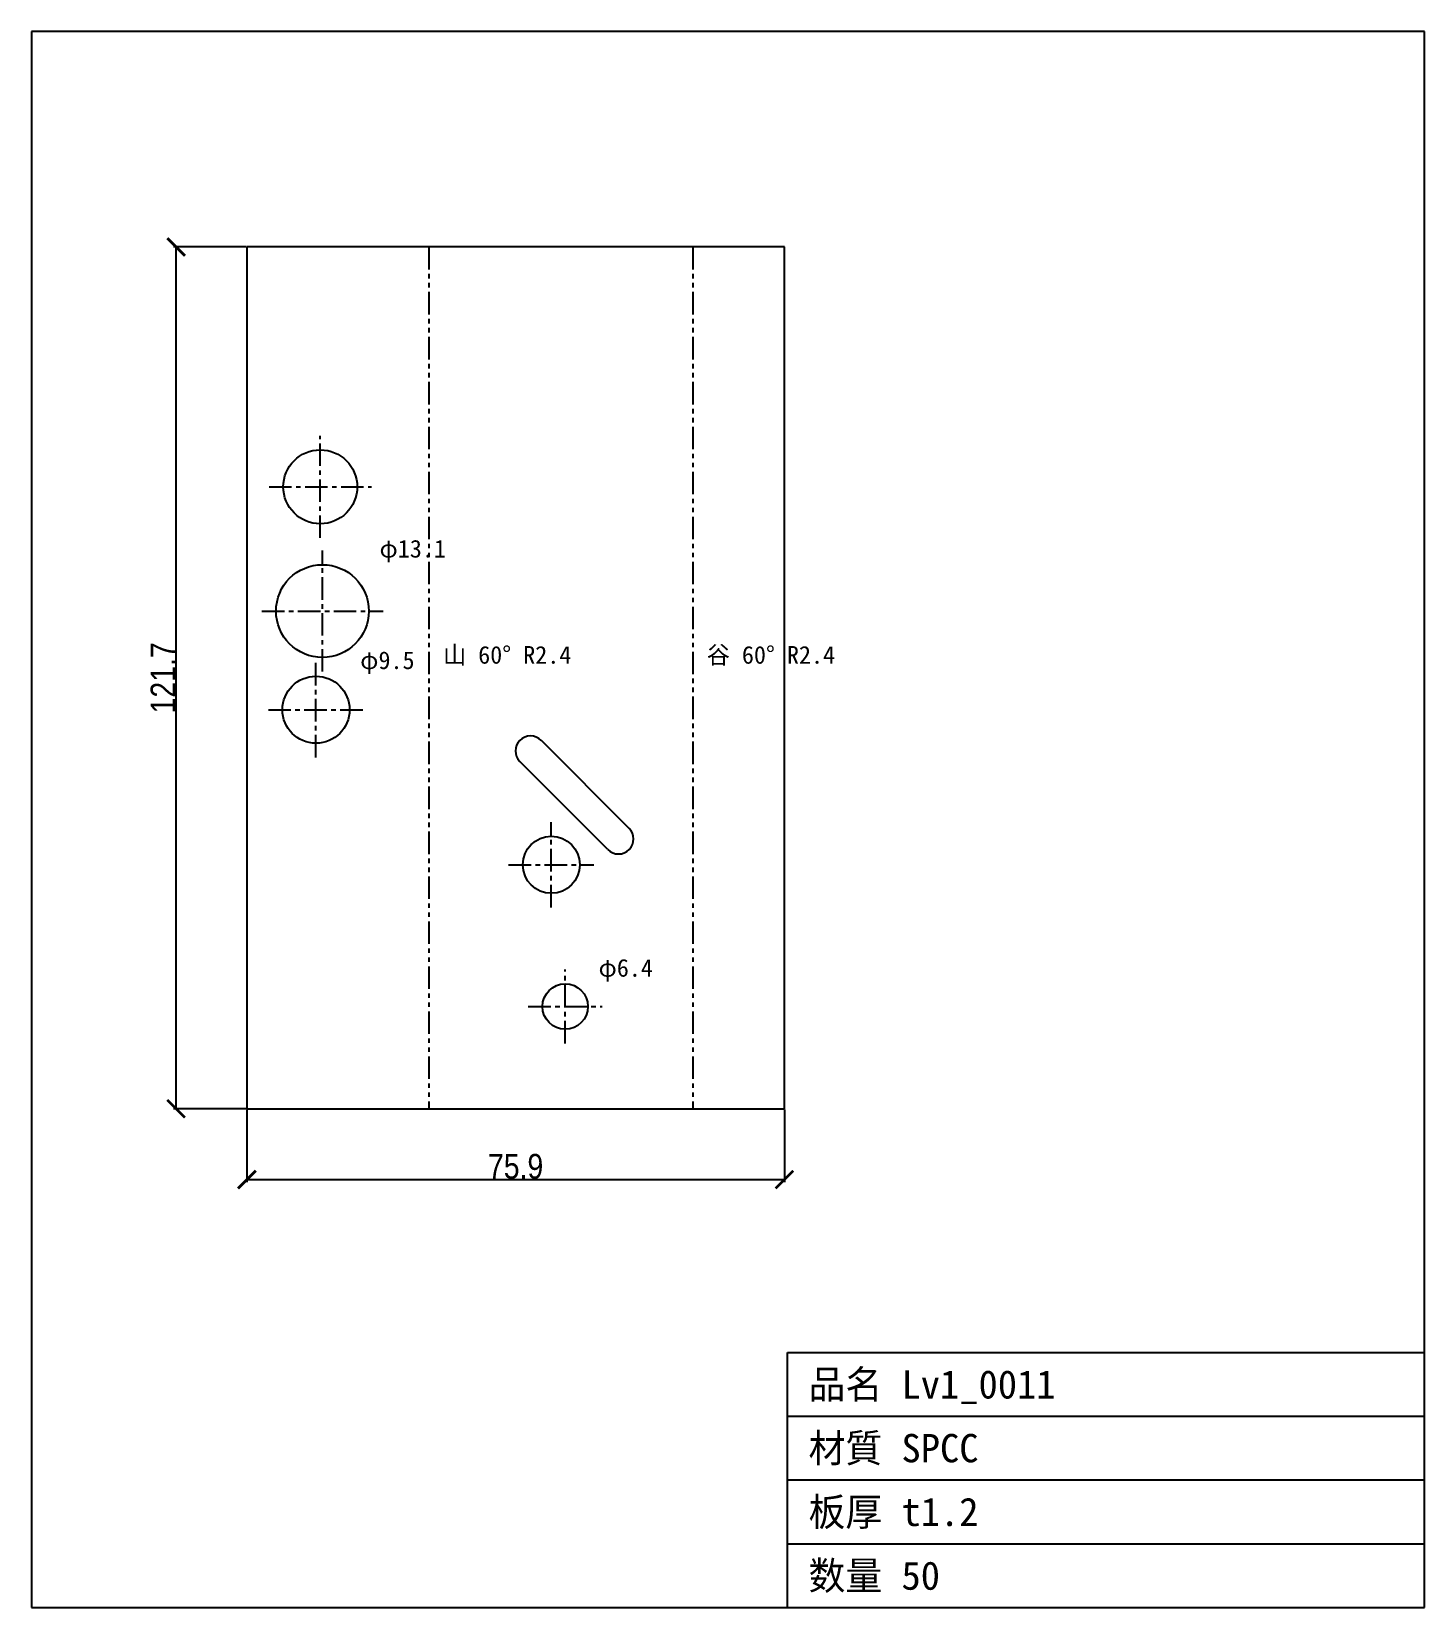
# Model space of a CAD drawing. Header units: millimetres. Extents: x -30 to 166, y -70 to 152.
import ezdxf

# ---------------------------------------------------------------- set-up
doc = ezdxf.new("R2010")
doc.units = ezdxf.units.MM
doc.linetypes.add('CENTER', pattern=[5.08, 3.175, -0.635, 0.635, -0.635])
doc.linetypes.add('PHANTOM', pattern=[6.35, 3.175, -0.635, 0.635, -0.635, 0.635, -0.635])
for name, color, linetype in [('BEND', 7, 'Continuous'), ('CENTER', 7, 'Continuous'), ('CUT', 7, 'Continuous'), ('DIM', 7, 'Continuous'), ('FRAME', 7, 'Continuous'), ('TEXT', 7, 'Continuous')]:
    doc.layers.add(name, color=color, linetype=linetype)
doc.styles.add('OpenSansCondensed-Light', font='OpenSansCondensed-Light.ttf')
doc.dimstyles.new('EZDXF', dxfattribs={"dimtxt": 0.25, "dimasz": 0.175, "dimexe": 0.375, "dimexo": 0.125, "dimgap": 0.1, "dimtad": 1, "dimlfac": 100, "dimzin": 12, "dimdsep": 46, "dimtxsty": 'OpenSansCondensed-Light', "dimblk": 'ARCHTICK', "dimcen": 2.5, "dimazin": 3, "dimtfac": 0.5, "dimtmove": 2, "dimatfit": 3})

# ---------------------------------------------------------------- blocks, each defined once
blk = doc.blocks.new('_ARCHTICK')
at = {"color": 0, "linetype": 'BYBLOCK', "const_width": 0.15}
blk.add_lwpolyline([(-0.5, -0.5), (0.5, 0.5)], dxfattribs=at)

msp = doc.modelspace()

# ---------------------------------------------------------------- linework, layer by layer
at = {"layer": 'BEND', "color": 1, "linetype": 'PHANTOM'}
for p, q in [((25.72, 121.7), (25.72, 0)), ((62.97, 121.7), (62.97, 0))]:
    msp.add_line(p, q, dxfattribs=at)
at = {"layer": 'CENTER', "color": 1, "linetype": 'CENTER'}
for p, q in [((10.36, 80.61), (10.36, 95.05)), ((3.14, 87.83), (17.58, 87.83)), ((10.67, 61.73), (10.67, 78.84)), ((2.12, 70.28), (19.23, 70.28)), ((9.76, 49.62), (9.76, 63.09)), ((3.03, 56.35), (16.5, 56.35)), ((43, 28.44), (43, 40.49)), ((36.97, 34.46), (49.02, 34.46)), ((44.96, 9.23), (44.96, 19.65)), ((39.75, 14.44), (50.17, 14.44))]:
    msp.add_line(p, q, dxfattribs=at)
at = {"layer": 'CUT'}
for p, q in [((0, 121.7), (0, 0)), ((75.92, 121.7), (0, 121.7)), ((75.92, 0), (75.92, 121.7)), ((41.57, 52.03), (54, 39.6)), ((50.99, 36.59), (38.56, 49.02)), ((0, 0), (75.92, 0))]:
    msp.add_line(p, q, dxfattribs=at)
for centre, radius in [((10.36, 87.83), 5.22), ((10.67, 70.28), 6.55), ((9.76, 56.35), 4.74), ((43, 34.46), 4.03), ((44.96, 14.44), 3.21)]:
    msp.add_circle(centre, radius, dxfattribs=at)
for centre, start, end in [((40.06, 50.53), 45, -135), ((52.49, 38.1), -135, 45)]:
    msp.add_arc(centre, 2.12, start, end, dxfattribs=at)
at = {"layer": 'FRAME'}
for p, q in [((166.34, 152.12), (-30.42, 152.12)), ((-30.42, 152.12), (-30.42, -70.42)), ((166.34, -70.42), (166.34, 152.12)), ((76.34, -70.42), (76.34, -34.42)), ((76.34, -34.42), (166.34, -34.42)), ((76.34, -43.42), (166.34, -43.42)), ((76.34, -52.42), (166.34, -52.42)), ((76.34, -61.42), (166.34, -61.42)), ((-30.42, -70.42), (166.34, -70.42))]:
    msp.add_line(p, q, dxfattribs=at)

# ---------------------------------------------------------------- texts
at = {"layer": 'TEXT'}
for s, height, p in [('φ13.1', 2.5, (18.73, 77.84)), ('φ9.5', 2.5, (16, 62.09)), ('山 60° R2.4', 2.5, (27.72, 62.85)), ('谷 60° R2.4', 2.5, (64.97, 62.85)), ('φ6.4', 2.5, (49.67, 18.65)), ('品名 Lv1_0011', 4, (79.34, -40.92)), ('材質 SPCC', 4, (79.34, -49.92)), ('板厚 t1.2', 4, (79.34, -58.92)), ('数量 50', 4, (79.34, -67.92))]:
    msp.add_text(s, height=height, dxfattribs=at).set_placement(p)

# ---------------------------------------------------------------- dimensions: what is measured, and where the dimension line sits
at = {"layer": 'DIM'}
msp.add_linear_dim(base=(-10, 0), p1=(0, 0), p2=(0, 121.7), angle=90, dimstyle='EZDXF', override={"dimtxt": 3.5, "dimasz": 2.5, "dimdec": 1, "dimlfac": 1}, dxfattribs=at).render()
msp.add_linear_dim(base=(0, -10), p1=(0, 0), p2=(75.92, 0), dimstyle='EZDXF', override={"dimtxt": 3.5, "dimasz": 2.5, "dimdec": 1, "dimlfac": 1}, dxfattribs=at).render()

doc.saveas('drawing.dxf')
